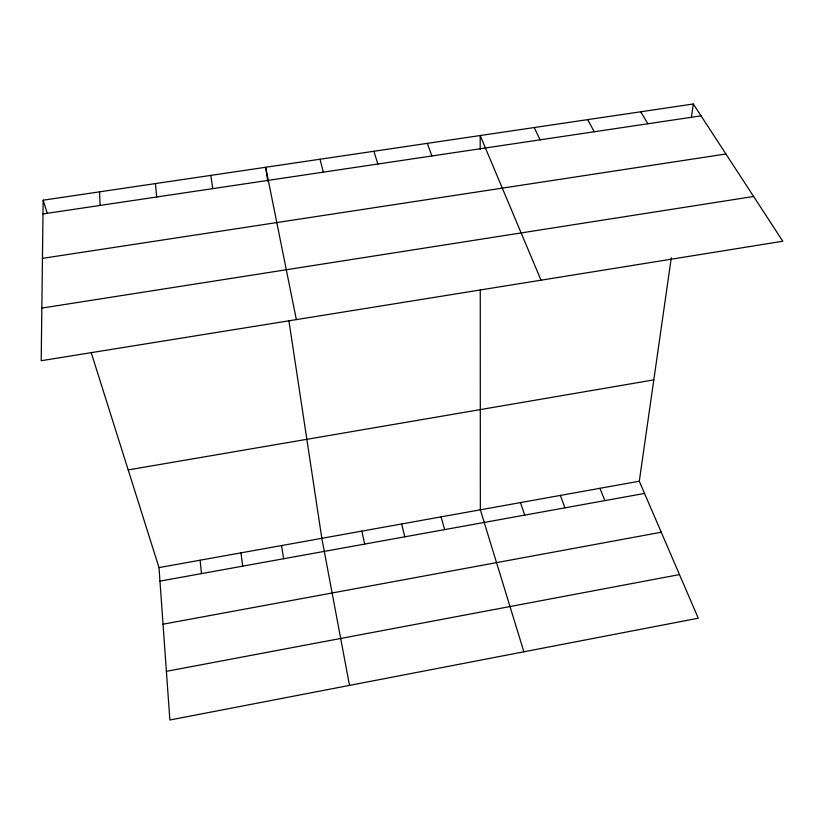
<?xml version="1.0" encoding="UTF-8"?>
<svg xmlns="http://www.w3.org/2000/svg" width="824" height="824" viewBox="0 0 824 824"><rect width="100%" height="100%" fill="white"/><g stroke="black" fill="none" stroke-linecap="round" stroke-linejoin="round"><path stroke-width="1.24" d="M43.157 200.191L41.2 360.716L782.8 241.236L693.314 103.999L43.157 200.191L47.318 213.406M91.155 352.425L158.991 567.602L169.868 720.001L698.258 618.206L639.29 481.226L671.292 257.768M691.346 117.719L693.314 103.999M166.397 671.333L679.481 574.586M163.028 624.201L661.25 532.232M158.991 567.602L639.29 481.226M159.959 581.126L644.543 493.432M128.194 469.917L653.803 379.885M41.839 308.083L753.62 196.483M42.446 258.365L725.903 153.985M42.992 213.941L701.039 115.844M640.763 111.776L647.88 123.765M587.728 119.614L594.238 131.768M534.209 127.535L540.081 139.843M541.008 280.191L480.196 135.527L480.196 149.525M599.954 488.302L604.878 500.611M560.351 495.42L564.934 507.842M427.285 143.355L431.889 155.973M520.48 502.589L524.713 515.124M373.9 151.256L377.866 164.028M523.889 651.805L480.341 509.809L480.258 289.894M441.108 516.864L444.641 529.616M320.031 159.228L323.338 172.154M401.618 523.961L404.8 536.826M361.86 531.12L364.682 544.077M296.341 319.609L265.668 167.272L267.779 181.198M349.51 685.393L321.834 538.309L288.894 320.711M281.54 545.56L283.631 558.744M210.81 175.388L212.757 188.634M240.969 552.852L242.689 566.16M200.119 560.196L201.468 573.617M155.437 183.577L156.694 196.998M99.56 191.848L100.106 205.433"/></g></svg>
